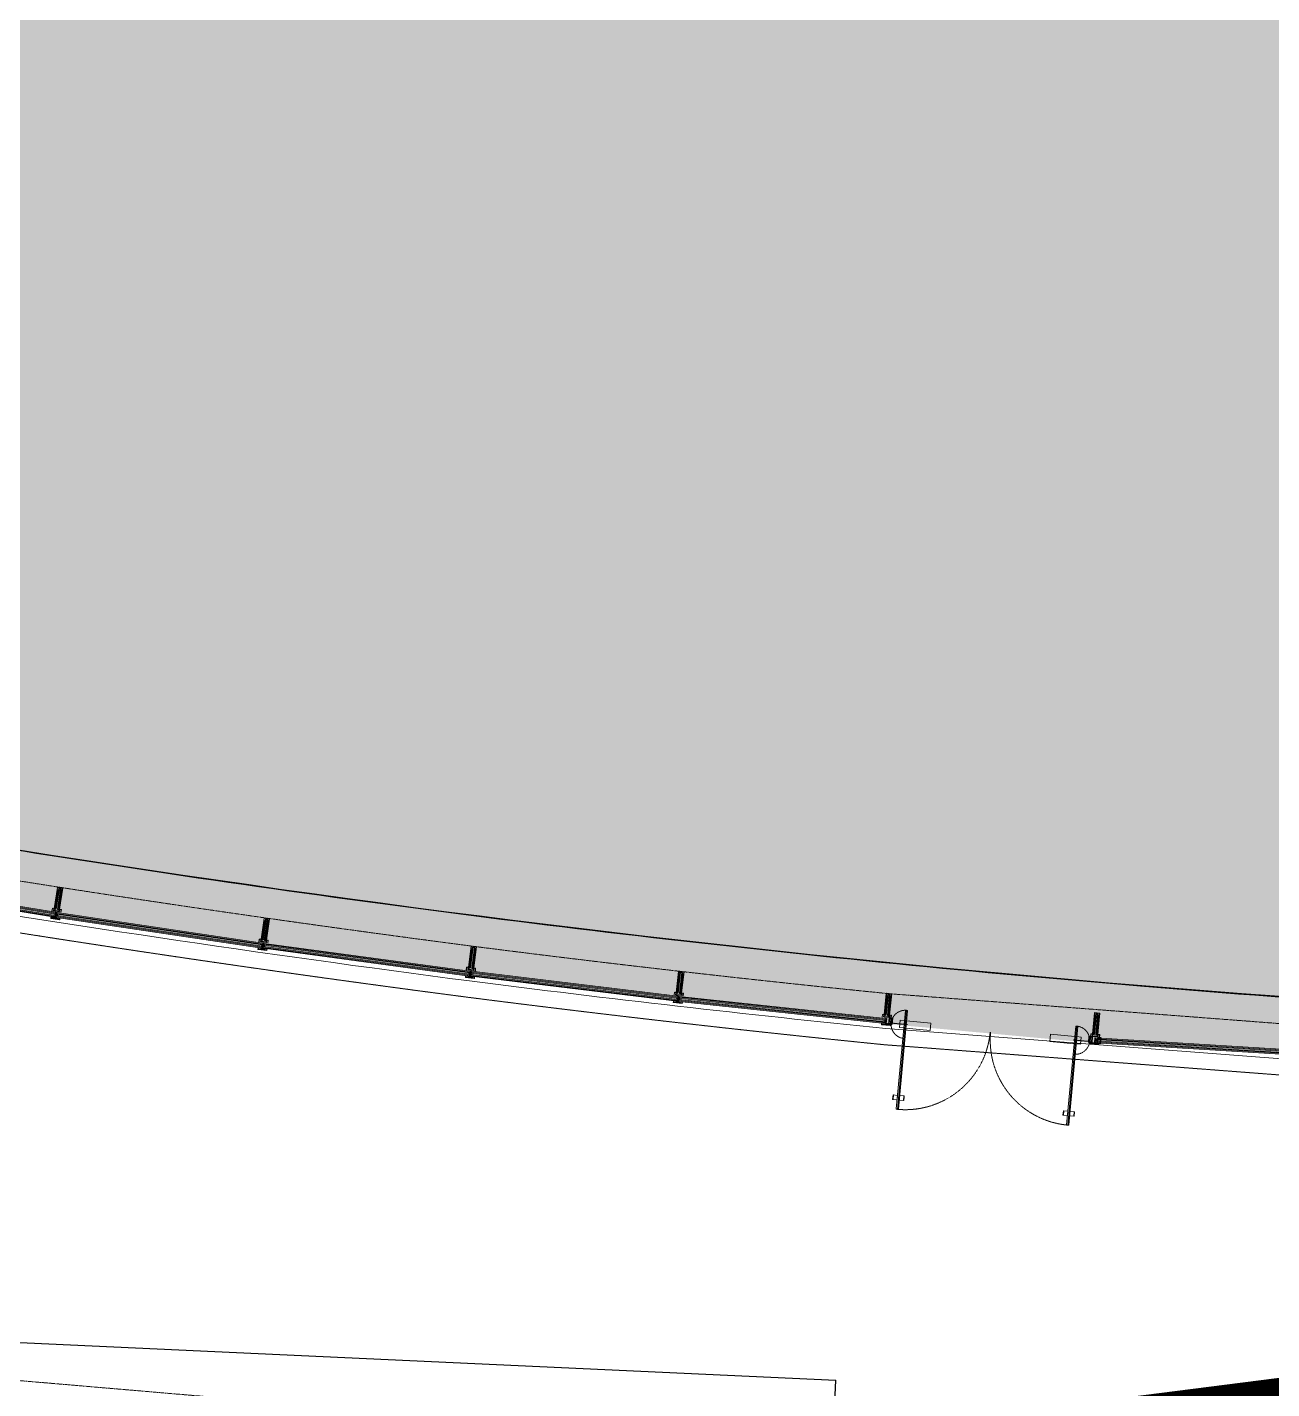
# Model space of a CAD drawing. Header units: millimetres. Extents: x 306 to 836129804, y -168137 to 818603917.
# Drawn here: x 834538079 to 834551752, y 817940053 to 817955011 of the extents above; entities that cross this region are included whole.
import ezdxf

# ---------------------------------------------------------------- set-up
doc = ezdxf.new("R2010")
doc.units = ezdxf.units.MM
doc.header["$LTSCALE"] = 3
for name, pattern in [('B0701', [2.34375, 1.5625, -0.78125]), ('B0703', [4.6875, 3.125, -1.5625]), ('DASHED', [0.75, 0.5, -0.25])]:
    doc.linetypes.add(name, pattern=pattern)
doc.layers.get('Defpoints').update_dxf_attribs({"color": 32})
for name, color, linetype in [('_base', 251, 'Continuous'), ('_LTC', 251, 'Continuous'), ('_PARCEL BOUNDARY', 10, 'DASHED')]:
    doc.layers.add(name, color=color, linetype=linetype)
for name, color, linetype, lineweight in [('Hatch (LTC&CB)', 252, 'Continuous', 35), ('UAJ-08META', 251, 'Continuous', 9), ('UAJ-21EXWA', 251, 'Continuous', 35), ('UAJ-21EXWA-a', 251, 'Continuous', 9), ('UAJ-21EXWA-c', 251, 'Continuous', 9), ('UAJ-22INWA-a', 251, 'Continuous', 13), ('UAJ-23FLOR-h', 251, 'Continuous', 9), ('UAJ-23FLOR-y', 251, 'B0701', 9), ('UAJ-23FLOR-z', 251, 'B0703', 9), ('UAJ-31EXFR-c', 251, 'Continuous', 9), ('UAJ-31EXFR-d', 251, 'Continuous', 5), ('UAJ-31EXFR-t', 251, 'Continuous', 5), ('UAJ-31EXFR-y', 251, 'B0701', 9), ('UAJ-32INFR-c', 251, 'Continuous', 9), ('UAJ-32INFR-h', 251, 'Continuous', 9)]:
    doc.layers.add(name, color=color, linetype=linetype, lineweight=lineweight)

# ---------------------------------------------------------------- blocks, each defined once
blk = doc.blocks.new('3A35X-MAGP-P-LD-00-0')
at = {"layer": '_base'}
for points in [[(834534896.532352, 817940704.1259929), (834537598.0624766, 817940579.4103202), (834546962.1070088, 817940147.1208175)], [(834546932.1317956, 817939497.8123498), (834546962.1070088, 817940147.1208175)]]:
    blk.add_lwpolyline(points, dxfattribs=at)
blk = doc.blocks.new('21_UNS-EXWA-Facade EWS6-Steel Fin-Plan')
at = {"layer": 'Defpoints'}
blk.add_lwpolyline([(-47.99999983112017, -0.0005106925964355469), (47.99999974986775, -0.0005109310150217539)], dxfattribs=at)
at = {"layer": 'UAJ-21EXWA'}
blk.add_lwpolyline([(-10.00000107288361, 89.99949014186859), (-10.00000107288361, 89.99949014186859), (-10.00000250339508, 319.9994889497757), (9.999998807907104, 319.999489068985), (10.00000023841858, 89.99949049949646), (29.99999964237213, 89.99949049949646), (29.99999940395355, 69.9994889497757), (-30.00000035762787, 69.9994888305664), (-30.00000035762787, 89.99949038028717), (-10.00000107288361, 89.99949038028717)], dxfattribs=at)
at = {"layer": 'UAJ-21EXWA-a'}
for points in [[(-2.980232238769531e-06, 329.9994892477989), (-27.9995378162373, 329.9994892477989, 0.4141455223834754), (-30.00000243352001, 327.9994893017662), (-30.00000298023224, 94.99949049949646), (-47.98244392871857, 94.99949049949645, 0.4142135623730909), (-49.98244403293543, 92.99949039527958), (-49.98244392871866, 64.99948894872907), (-47.98244392871866, 64.99948894872907), (-47.98244392871865, 92.99949049949643), (-28.00000298492505, 92.99949049949646), (-28.00000243352001, 327.9994893017662), (-2.753734895116705e-06, 327.9994919064891)], [(-7.152557373046875e-07, 329.9994892477989), (27.99953412074932, 329.9994892477989, -0.4141455223834754), (29.99999873803203, 327.9994893017662), (29.99999928474426, 94.99949049949646), (47.98244023323059, 94.99949049949645, -0.4142135623730909), (49.98244033744746, 92.99949039527958), (49.98244023323068, 64.99948894872907), (47.98244023323068, 64.99948894872907), (47.98244023323068, 92.99949049949643), (27.99999928943707, 92.99949049949646), (27.99999873803203, 327.9994893017662), (-9.417530809575139e-07, 327.9994919064891)], [(47.99999976158142, -5.000510573387146), (47.99999988079071, -18.00051069259644), (47.99999988079071, -18.00051081180573), (-48, -18.00051069259644), (-48, -18.00051069259644), (-48, -5.000510931015015), (-50, -5.000510931015015), (-49.99999988079071, -18.00051081180573, 0.4142135625800797), (-47.99999988079071, -20.00051069259644), (47.99999988079071, -20.00051093101501, 0.4142135618518722), (49.99999976158142, -18.00051069259644), (49.99999988079071, -5.000510811805725), (47.99999964237213, -5.000510692596436)]]:
    blk.add_lwpolyline(points, format="xyb", dxfattribs=at)
at = {"layer": 'UAJ-21EXWA-c'}
for points in [[(-23.00000249218012, 302.9994888305664), (-23.00000408958469, 101.9994906028112), (-10.00000381469727, 101.9994904994965), (-10.00000369548798, 302.9994888305664)], [(22.99999879669214, 302.9994888305664), (23.00000039409671, 101.9994906028112), (10.00000011920929, 101.9994904994965), (10, 302.9994888305664)], [(1.5, 55.0191136598587), (1.5, 1.192092895507812e-07), (-1.49999988079071, -1.192092895507812e-07), (-1.616378426551819, 54.97702765464783)]]:
    blk.add_lwpolyline(points, close=True, dxfattribs=at)
for points in [[(-47.99999976158142, -5.000510931015015), (-47.99999964237213, -18.00051093101501), (-32.99999976158142, -18.00051057338715), (-22.99999964237213, -13.00051057338715), (0, -13.00051081180573), (22.99999964237213, -13.00051057338715), (32.99999976158142, -18.00051057338715), (47.99999988079071, -18.00051069259644), (47.99999964237213, -5.000510692596436)], [(-45.99999952316284, -5.000510931015015), (-47.99999976158142, -5.000510931015015)], [(-45.99999952316284, -5.000510931015015), (-45.99999964237213, -16.00051069259644), (-33.47213578224182, -16.00051057338715), (-23.47213542461395, -11.00051057338715), (1.192092895507812e-07, -11.00051081180573), (23.47213542461395, -11.00051045417786), (33.47213590145111, -16.00051033496857), (45.99999976158142, -16.00051069259644), (45.99999976158142, -5.000510811805725)], [(45.99999964237213, -5.000510692596436), (47.99999952316284, -5.000510573387146)]]:
    blk.add_lwpolyline(points, dxfattribs=at)
blk = doc.blocks.new('EWS2 - 2 Steel Fin Glass')
at = {"layer": 'UAJ-21EXWA-a'}
blk.add_lwpolyline([(678.8535124063492, -152.6484401226044), (676.4192818403244, -154.0763473510742), (663.6700299978256, -203.4564032554626), (665.1043062210083, -205.9014909267426), (2871.123752355576, -785.9497318267822), (2873.553643345833, -784.5207090377808), (2886.763664364815, -735.2617775201797), (2885.347456455231, -732.8214446306229)], close=True, dxfattribs=at)
at = {"layer": 'UAJ-21EXWA-c'}
for points in [[(2875.600957512856, -776.7870554924011), (665.7130051851273, -195.7216341495514)], [(2877.94978582859, -767.0647460222244), (668.2559567689896, -186.0503678321838)], [(671.833355307579, -171.4823825359344), (2882.101194500923, -752.6476908922195)], [(674.3763068914413, -161.8111159801483), (2884.691452145576, -742.9888628721237)]]:
    blk.add_lwpolyline(points, dxfattribs=at)
for points in [[(681.5908010005951, -174.0479942560196), (671.9194390773773, -171.5050172805786), (668.1698733568192, -186.0277328491211), (677.8412356376648, -188.5707098245621)], [(2872.437310814857, -750.1066787242889), (2882.108673214912, -752.6496555805206), (2878.229992747307, -767.1384217739105), (2868.558630228043, -764.5954446792603)]]:
    blk.add_lwpolyline(points, close=True, dxfattribs=at)
blk = doc.blocks.new('*U1802')
at = {"layer": 'UAJ-32INFR-c'}
blk.add_hatch(color=256, dxfattribs=at).paths.add_polyline_path([(0, 0), (-4.440892098500626e-16, -4.999999999999996), (50.00000023597241, -4.999999999999995), (50.00000023597241, 1.332267629550188e-15)])
at = {"layer": 'UAJ-32INFR-h'}
h = blk.add_hatch(dxfattribs=at)
h.set_pattern_fill('STEEL', color=256, angle=90, style=0)
h.set_pattern_definition([(135, (0, 0), (-2.245064030267288, -2.245064030267288), []), (135, (-1.5875, 9.720633968232115e-17), (-2.245064030267288, -2.245064030267288), [])])
h.paths.add_polyline_path([(0, 0), (-4.440892098500626e-16, -4.999999999999996), (50.00000023597241, -4.999999999999995), (50.00000023597241, 1.332267629550188e-15)])
at = {"layer": 'UAJ-22INWA-a', "lineweight": -2}
blk.add_lwpolyline([(0, 0), (-4.440892098500626e-16, -4.999999999999996), (50.00000023597241, -4.999999999999995), (50.00000023597241, 1.332267629550188e-15)], close=True, dxfattribs=at)
blk = doc.blocks.new('31_UNS_Door-EWS6-Plan')
at = {"layer": 'UAJ-21EXWA-a'}
for points in [[(-2186.293514966965, -31.78686332702637), (-2188.293465852737, -31.77283072471619), (-2187.802337884903, 38.21151089668274), (-2185.802386403084, 38.21141350269318)], [(13.77814710140228, -31.99133062362671), (15.77809917926788, -31.97749280929565), (15.2937844991684, 38.00689625740051), (13.29383301734924, 38.00699365139008)]]:
    blk.add_lwpolyline(points, close=True, dxfattribs=at)
at = {"layer": 'UAJ-31EXFR-c'}
for points in [[(-2037.67098736763, -801.7985633611679), (-2087.670987248421, -801.7961446046829), (-2087.673406004906, -851.7961448431015), (-2037.673406243324, -851.7985634803772)], [(-2013.670988440514, -801.7997314929962), (-1963.670988440514, -801.8021804094315), (-1963.67343723774, -851.8021807670593), (-2013.67343711853, -851.7997318506241)], [(-158.409095287323, -801.8900389671326), (-208.4090951681137, -801.8876203298569), (-208.4115139245987, -851.8876206874847), (-158.4115141630173, -851.8900393247604)], [(-134.4090963602066, -801.8912072181702), (-84.4090963602066, -801.8936561346054), (-84.41154515743256, -851.8936564922333), (-134.4115450382233, -851.891207575798)]]:
    blk.add_lwpolyline(points, close=True, dxfattribs=at)
at = {"layer": 'UAJ-31EXFR-d'}
for p, q in [((-2025.678438663483, -955.0526121854782), (-2025.625600457191, 137.1582996845245)), ((-146.4165645837784, -955.1440879106522), (-146.3630731105804, 137.0668239593506))]:
    blk.add_line(p, q, dxfattribs=at)
for points in [[(-2037.625757694244, 133.9054183959961), (-2037.67828130722, -951.7985633611679), (-2034.647188663483, -955.0521757602692), (-2016.709688782692, -955.0530488491058), (-2013.67828130722, -951.7997337579727), (-2013.625757813454, 133.9042521715164), (-2016.656848430634, 137.1578624248505), (-2034.594348311424, 137.1587355136871)], [(-134.3632324934006, 133.8127743005753), (-134.4164052009583, -951.8912072181702), (-137.4478145837784, -955.1445244550705), (-155.3853144645691, -955.1436512470245), (-158.416405081749, -951.8900409936905), (-158.3632324934006, 133.8139446973801), (-155.3318250179291, 137.0672597885132), (-137.3943250179291, 137.0663865804672)]]:
    blk.add_lwpolyline(points, close=True, dxfattribs=at)
at = {"layer": 'UAJ-31EXFR-t'}
for points in [[(-2085.631887674332, 22.04133415222168), (-2037.631169557571, 22.04133427143097)], [(-2037.635039687157, -57.95866560935974), (-2085.631887674332, -57.95866572856903), (-2085.631887674332, 22.04133415222168)], [(-2013.631169319153, 22.04133439064026), (-1745.631887674332, 22.04133427143097), (-1745.631887674332, -57.95866572856903), (-2013.635039567947, -57.95866572856903)], [(-158.3687109947205, 21.95102679729462), (-426.367991566658, 21.97711730003357), (-426.3757796287537, -58.02288234233856), (-158.3726290464401, -58.04897320270538)], [(-134.3726290464401, -58.05130970478058), (-86.37578129768372, -58.05598223209381), (-86.36799323558807, 21.94401729106903)], [(-86.36799323558807, 21.94401729106903), (-134.3687109947205, 21.94869029521942)]]:
    blk.add_lwpolyline(points, dxfattribs=at)
at = {"layer": 'UAJ-31EXFR-y'}
for p, q in [((-2025.631887555122, -42.95866572856903), (-2025.631887674332, 7.041334390640259)), ((-146.3743207454681, -43.0501412153244), (-146.3694531917572, 6.949858546257019)), ((-2000.631887555122, -17.95866572856903), (-2186.196492314339, -17.95866549015045)), ((-171.3718868494034, -18.04770743846893), (-0.001487493515014648, -18.06439101696014))]:
    blk.add_line(p, q, dxfattribs=at)
for centre in [(-2025.633104562759, -17.95866572856903), (-146.3706699609756, -18.05014157295227)]:
    blk.add_circle(centre, 12, dxfattribs=at)
at = {"layer": 'UAJ-31EXFR-y', "ltscale": 0.2}
for centre, radius, start, end in [((-2025.63310277462, -17.92139554023743), 155.0796947459439, 89.99721328282085, 269.9972132828208), ((-146.3706681728363, -18.01287138462067), 155.0796947459439, 269.9972132828208, 89.99721328282085), ((-2025.631887555122, -17.95866572856903), 937.0939476330266, 269.9971381507401, 359.9938387877089), ((-146.3718869686127, -18.0501412153244), 937.0939476330266, 180.000568219887, 269.9972884149016)]:
    blk.add_arc(centre, radius, start, end, dxfattribs=at)
at = {"layer": 'UAJ-08META', "xscale": -1, "rotation": 269.9972283056806}
for p in [(-2082.673405647278, -851.79638671875), (-203.4115135669708, -851.8878623247147)]:
    blk.add_blockref('*U1802', p, dxfattribs=at)
at = {"layer": 'UAJ-08META', "rotation": 89.99719379047905}
for p in [(-1968.673437714577, -851.8019357919693), (-89.41154551506042, -851.893411397934)]:
    blk.add_blockref('*U1802', p, dxfattribs=at)
blk = doc.blocks.new('FAC-00-0')
at = {"layer": '_LTC', "flags": 128}
for points in [[(834530422.4208595, 817947352.3399472, 0.01410185212522722), (834539624.8666433, 817945716.7847276, 0.01623127547389755), (834550310.882885, 817944479.9320782, 0.01922887565899738), (834561798.1739266, 817943948.3942754, 0.02577229268232034), (834573872.0371237, 817944534.0055832, 0.01068663956181717), (834578058.5043359, 817945036.7590958, 0.2924682808154892), (834581273.9221169, 817948108.9352949, 0.02753840026918381), (834582183.9191729, 817955229.0975394, 0.009061255712531998), (834582316.8587844, 817957655.4032435, 0.02401355522094559), (834582250.9934157, 817963859.5909524), (834582098.4680808, 817966175.9364115)], [(834530422.4208595, 817947352.3399472, 0.01410185212522722), (834539624.8666433, 817945716.7847276, 0.01623127547389755), (834550310.882885, 817944479.9320782, 0.01922887565899738), (834561798.1739266, 817943948.3942754, 0.02577229268232034), (834573872.0371237, 817944534.0055832, 0.01068663956181717), (834578058.5043359, 817945036.7590958, 0.2924682808154892), (834581273.9221169, 817948108.9352949, 0.02753840026918381), (834582183.9191729, 817955229.0975394, 0.009061255712531998), (834582316.8587844, 817957655.4032435, 0.02401355522094559), (834582250.9934157, 817963859.5909524), (834582098.4680808, 817966175.9364115)], [(834582114.7845112, 817966134.9102137), (834582289.2085083, 817963221.2219965, -0.05557924193678301), (834581330.3178363, 817948392.6558827, -0.3325201049569982), (834577756.7216059, 817944989.280751, -0.05087079921127214), (834553608.1300159, 817944239.4719547, -0.03533074298749107), (834530423.5422417, 817947352.1078049)], [(834582114.7845112, 817966134.9102137), (834582289.2085083, 817963221.2219965, -0.05557924193678301), (834581330.3178363, 817948392.6558827, -0.3325201049569982), (834577756.7216059, 817944989.280751, -0.05087079921127214), (834553608.1300159, 817944239.4719547, -0.03533074298749107), (834530423.5422417, 817947352.1078049)]]:
    blk.add_lwpolyline(points, format="xyb", dxfattribs=at)
at = {"layer": '_LTC'}
for points in [[(834547577.9729826, 817944056.4009322), (834547544.3839642, 817944059.9128692), (834547551.2189393, 817944128.1429843), (834547584.6470054, 817944125.0109819)], [(834547573.4840624, 817944061.8975319), (834547549.85529, 817944064.3680645), (834547555.6988465, 817944122.7013464), (834547579.184685, 817944120.500869)], [(834549774.3722076, 817943853.2546047), (834549740.7579763, 817943856.5163981), (834549747.0848364, 817943924.7955037), (834549780.5352917, 817943921.9124367)], [(834549769.8424935, 817943858.7176352), (834549746.1959846, 817943861.0122), (834549751.6051288, 817943919.3873667), (834549775.1066974, 817943917.3617857)], [(834549867.8494687, 817943842.1635113), (834549834.2160147, 817943845.2207361), (834549840.1273499, 817943913.5370709), (834549873.5947267, 817943910.8575686)], [(834549863.2866015, 817943847.598882), (834549839.6265702, 817943849.7495396), (834549844.6804614, 817943908.1565349), (834549868.1939188, 817943906.2739744)]]:
    blk.add_lwpolyline(points, close=True, dxfattribs=at)
for name, p, rotation in [('EWS2 - 2 Steel Fin Glass', (834535447.5375626, 817945741.4473248), 5.47836721836965), ('21_UNS-EXWA-Facade EWS6-Steel Fin-Plan', (834538389.9632785, 817945231.6996384), 351.1388673015118), ('EWS2 - 2 Steel Fin Glass', (834537715.754639, 817945362.384694), 6.262734586656754), ('21_UNS-EXWA-Facade EWS6-Steel Fin-Plan', (834540664.8827596, 817944892.9647051), 351.9232221819106), ('EWS2 - 2 Steel Fin Glass', (834539988.9463171, 817945014.3970151), 7.048029233270588), ('21_UNS-EXWA-Facade EWS6-Steel Fin-Plan', (834542944.2310632, 817944585.440217), 352.7094824590031), ('EWS2 - 2 Steel Fin Glass', (834542266.6898428, 817944697.5729822), 7.835350670681556), ('21_UNS-EXWA-Facade EWS6-Steel Fin-Plan', (834545227.5898887, 817944309.2655026), 353.4979297868074), ('EWS2 - 2 Steel Fin Glass', (834544548.5676379, 817944412.0499263), 8.625002434390758), ('21_UNS-EXWA-Facade EWS6-Steel Fin-Plan', (834547514.3978603, 817944066.6877602), 354.3087116519422), ('EWS2 - 2 Steel Fin Glass', (834549121.5241969, 817943926.2571142), 11.21770008984137), ('31_UNS_Door-EWS6-Plan', (834549743.5699141, 817943886.8626677), 354.7107091044381), ('21_UNS-EXWA-Facade EWS6-Steel Fin-Plan', (834549804.5846517, 817943854.450958), 355.1024429178237)]:
    blk.add_blockref(name, p, dxfattribs=dict(at, rotation=rotation))
blk = doc.blocks.new('PB1')
at = {"layer": '_PARCEL BOUNDARY', "ltscale": 5, "const_width": 382.5}
blk.add_lwpolyline([(834825297.0000008, 817359878.0994015), (834547391.0000008, 817324442.0994015), (834507889.0000008, 817309232.0994015)], dxfattribs=at)

msp = doc.modelspace()

# ---------------------------------------------------------------- hatches: boundary and pattern name
at = {"layer": 'Hatch (LTC&CB)', "ltscale": 0.5}
h = msp.add_hatch(color=256, dxfattribs=at)
h.dxf.hatch_style = 1
h.paths.add_polyline_path([(834513554.2875786, 817967164.184733), (834513136.0010567, 817973147.5986885), (834516444.2460145, 817973378.8703827), (834516862.5325388, 817967395.4564129)])
edge = h.paths.add_edge_path()
edge.add_line((834574531.2963331, 818045981.8457801), (834554099.929931, 818044553.5366205))
edge.add_line((834554099.929931, 818044553.5366205), (834551123.8228455, 818044183.8080285))
edge.add_line((834551123.8228455, 818044183.8080285), (834548209.0206542, 818043477.5243225))
edge.add_line((834548209.0206542, 818043477.5243225), (834545391.3720644, 818042450.0201086))
edge.add_line((834545391.3720644, 818042450.0201086), (834542706.1556592, 818041114.1603316))
edge.add_line((834542706.1556592, 818041114.1603316), (834540186.9918953, 818039486.6707257))
edge.add_line((834540186.9918953, 818039486.6707257), (834537891.0747983, 818037557.0067935))
edge.add_line((834537891.0747983, 818037557.0067935), (834535879.1420094, 818035334.0248597))
edge.add_line((834535879.1420094, 818035334.0248597), (834535855.3944789, 818035294.2675608))
edge.add_line((834535855.3944789, 818035294.2675608), (834532032.6782387, 818042572.4388088))
edge.add_line((834532032.6782387, 818042572.4388088), (834531164.0984614, 818043800.1153567))
edge.add_line((834531164.0984614, 818043800.1153567), (834530021.2562451, 818044771.3886445))
edge.add_line((834530021.2562451, 818044771.3886445), (834528673.237675, 818045435.2700317))
edge.add_line((834528673.237675, 818045435.2700317), (834527205.3850749, 818045748.6568446))
edge.add_line((834527205.3850749, 818045748.6568446), (834506196.3506466, 818045615.4155988))
edge.add_arc((834506271.1753964, 818044617.8358235), 1000.382002588579, 94.28951124117238, 184.8385578105567)
edge.add_line((834505274.3584335, 818044533.4551773), (834507175.0349003, 818017345.0717123))
edge.add_arc((834508006.2233039, 818017538.0693862), 853.3008053756253, 193.0721449834389, 241.7750472788793)
edge.add_line((834507602.6678852, 818016786.2281208), (834508069.1239861, 818016499.3412285))
edge.add_line((834508069.1239861, 818016499.3412285), (834506033.0790353, 818013635.890324))
edge.add_arc((834507255.7232584, 818012765.1948972), 1500.989481160123, 144.5437625065404, 184.7118367485428)
edge.add_line((834505759.8064644, 818012641.8970132), (834510574.8280377, 817943764.9910301))
edge.add_arc((834512461.4285563, 817944222.0794972), 1941.182985577997, 193.6192718619657, 275.7769527828718)
edge.add_line((834512656.820462, 817942290.75524), (834514135.0129817, 817942432.7829566))
edge.add_line((834514135.0129817, 817942432.7829566), (834515639.5898061, 817942609.6817144))
edge.add_line((834515639.5898061, 817942609.6817144), (834517125.2230971, 817942816.5733008))
edge.add_line((834517125.2230971, 817942816.5733008), (834518606.1282966, 817943054.9641434))
edge.add_line((834518606.1282966, 817943054.9641434), (834520081.6376159, 817943324.7467438))
edge.add_line((834520081.6376159, 817943324.7467438), (834521550.6787682, 817943623.4372313))
edge.add_line((834521550.6787682, 817943623.4372313), (834523003.1909853, 817943997.2323029))
edge.add_line((834523003.1909853, 817943997.2323029), (834524434.6779621, 817944444.8476892))
edge.add_line((834524434.6779621, 817944444.8476892), (834525841.3906198, 817944965.1110799))
edge.add_line((834525841.3906198, 817944965.1110799), (834527219.6447655, 817945556.6599009))
edge.add_line((834527219.6447655, 817945556.6599009), (834528566.4663409, 817946218.3362625))
edge.add_line((834528566.4663409, 817946218.3362625), (834529949.1975069, 817946963.0067956))
edge.add_line((834529949.1975069, 817946963.0067956), (834530025.4386841, 817945888.6557508))
edge.add_line((834530025.4386841, 817945888.6557508), (834530524.2280539, 817945923.5249519))
edge.add_line((834530524.2280539, 817945923.5249519), (834531068.3343124, 817946109.8721913))
edge.add_line((834531068.3343124, 817946109.8721913), (834531037.8571603, 817946545.8476382))
edge.add_line((834531037.8571603, 817946545.8476382), (834533865.2576491, 817946000.0480125))
edge.add_line((834533865.2576491, 817946000.0480125), (834536130.1011477, 817945599.4485525))
edge.add_line((834536130.1011477, 817945599.4485525), (834538400.1908902, 817945229.7315427))
edge.add_line((834538400.1908902, 817945229.7315427), (834540675.1291097, 817944891.1253359))
edge.add_line((834540675.1291097, 817944891.1253359), (834542954.494443, 817944583.7301323))
edge.add_line((834542954.494443, 817944583.7301323), (834545237.8685557, 817944307.6853015))
edge.add_line((834545237.8685557, 817944307.6853015), (834547578.8128494, 817944055.8657025))
edge.add_line((834547578.8128494, 817944055.8657025), (834549775.2120743, 817943852.7193749))
edge.add_line((834549775.2120743, 817943852.7193749), (834552166.6682281, 817943704.7044293))
edge.add_line((834552166.6682281, 817943704.7044293), (834554408.0140736, 817943602.5051898))
edge.add_line((834554408.0140736, 817943602.5051898), (834556706.8720335, 817943525.9335827))
edge.add_line((834556706.8720335, 817943525.9335827), (834559062.7525511, 817943492.2506982))
edge.add_line((834559062.7525511, 817943492.2506982), (834561264.7959542, 817943499.6060555))
edge.add_line((834561264.7959542, 817943499.6060555), (834563662.805802, 817943545.8192695))
edge.add_line((834563662.805802, 817943545.8192695), (834565905.0821311, 817943629.5407001))
edge.add_line((834565905.0821311, 817943629.5407001), (834568202.2235788, 817943747.6000468))
edge.add_line((834568202.2235788, 817943747.6000468), (834570497.1715583, 817943902.4870338))
edge.add_line((834570497.1715583, 817943902.4870338), (834572789.3424196, 817944094.1622797))
edge.add_line((834572789.3424196, 817944094.1622797), (834575076.8880951, 817944322.4462694))
edge.add_line((834575076.8880951, 817944322.4462694), (834577358.8485965, 817944599.7346953))
edge.add_arc((834577188.4102644, 817949142.5459951), 4546.007449470469, 272.1486296327768, 348.0754999770829)
edge.add_line((834581636.318153, 817948203.238194), (834581931.6191186, 817949988.7878709))
edge.add_line((834581931.6191186, 817949988.7878709), (834582222.8927813, 817952167.7077127))
edge.add_line((834582222.8927813, 817952167.7077127), (834582444.6448697, 817954354.4007571))
edge.add_line((834582444.6448697, 817954354.4007571), (834582596.7161981, 817956553.5893033))
edge.add_line((834582596.7161981, 817956553.5893033), (834582678.7199463, 817958758.7008262))
edge.add_line((834582678.7199463, 817958758.7008262), (834582689.6004196, 817961000.6853927))
edge.add_line((834582689.6004196, 817961000.6853927), (834582627.8349453, 817963239.9127623))
edge.add_line((834582627.8349453, 817963239.9127623), (834582495.0484269, 817965475.7417142))
edge.add_line((834582495.0484269, 817965475.7417142), (834582352.0371794, 817967521.4644701))
edge.add_line((834582352.0371794, 817967521.4644701), (834582377.3017465, 817967501.2573416))
edge.add_line((834582377.3017465, 817967501.2573416), (834583280.4098197, 817967592.3724535))
edge.add_line((834583280.4098197, 817967592.3724535), (834582885.6743841, 817972682.2829502))
edge.add_line((834582885.6743841, 817972682.2829502), (834582550.7585597, 817977040.087476))
edge.add_line((834582550.7585597, 817977040.087476), (834582280.7159691, 817980552.6941899))
edge.add_line((834582280.7159691, 817980552.6941899), (834582016.0826895, 817983880.3056784))
edge.add_line((834582016.0826895, 817983880.3056784), (834581737.2924131, 817986867.2783637))
edge.add_line((834581737.2924131, 817986867.2783637), (834581397.7587786, 817990004.3583491))
edge.add_line((834581397.7587786, 817990004.3583491), (834578831.2786306, 818011297.8700217))
edge.add_line((834578831.2786306, 818011297.8700217), (834578649.3672444, 818012963.5483121))
edge.add_line((834578649.3672444, 818012963.5483121), (834576771.549405, 818039832.1183864))
edge.add_line((834576771.549405, 818039832.1183864), (834576279.8499508, 818039797.7448243))
edge.add_line((834576279.8499508, 818039797.7448243), (834575932.169804, 818044771.1641917))
edge.add_arc((834574629.9863018, 818044680.2268811), 1305.354920261004, 3.994735601767179, 94.33592376376863)

# ---------------------------------------------------------------- next in the draw order: block references
msp.add_blockref('FAC-00-0', (0, 0))

# ---------------------------------------------------------------- next in the draw order: linework, layer by layer
at = {"layer": 'UAJ-23FLOR-h'}
msp.add_lwpolyline([(834508925.5679653, 817967342.8933678), (834508875.6896961, 817967339.4064943), (834510504.1815333, 817944044.5104392, 0.4185655283957806), (834512614.2652586, 817942237.4774878, 0.0001367065279691396), (834512652.7686546, 817942240.7544242, 0.02656229978891774), (834520086.1719301, 817943275.3125081, 0.095221437864067), (834530437.921422, 817947229.5761575), (834530522.3280842, 817946022.1740848), (834531120.8595884, 817946064.0160258), (834531091.6661608, 817946481.615822), (834531576.1643186, 817946385.4878789), (834533845.4824445, 817945950.2531905), (834536110.908117, 817945549.385204, 0.009137532835528081), (834542937.3419769, 817944532.9973651, 0.006894685892053272), (834547511.44189, 817944011.7379255), (834552100.3207576, 817943660.6500465, 0.01387654466456084), (834558998.9531696, 817943444.3155847), (834561300.0331705, 817943451.2093077), (834565895.6242616, 817943576.8055544, 0.01203515649984213), (834572785.262378, 817944041.3314744, 0.01084350625896052)], format="xyb", dxfattribs=at)
at = {"layer": 'UAJ-23FLOR-y'}
msp.add_lwpolyline([(834530279.0447919, 817946921.1311475), (834530355.3190601, 817945830.0595723), (834531312.9741008, 817945897.0070019), (834531287.6524937, 817946259.2220222), (834531541.6965144, 817946208.8178488), (834533812.8466303, 817945773.2318013), (834536080.346909, 817945371.9967123, 0.009138633095830774), (834542914.1079357, 817944354.5027345, 0.006898413932442784), (834547495.6182337, 817943832.4225187), (834552088.1376898, 817943481.0561041, 0.01388085613271621), (834558998.8992398, 817943264.3146154), (834561302.7619603, 817943271.216675), (834565901.9745085, 817943396.9118952, 0.01203734158882196), (834572801.5117698, 817943862.0661101, 0.01084237862877652), (834577373.7623947, 817944368.0265188), (834577400.9447978, 817944371.5893425, 0.0009000045931880314), (834577827.8514347, 817944427.7769829, 0.3206537116309166), (834581851.3647549, 817948104.6509659, 0.058802477723385), (834582821.3926246, 817963328.3338414), (834583782.5293856, 817963395.5246702), (834584029.5575163, 817956981.7080035)], format="xyb", dxfattribs=at)
at = {"layer": 'UAJ-23FLOR-z', "linetype": 'B0703'}
for points in [[(834577312.1713841, 817944927.6813259), (834577312.1713841, 817944927.6813258, -0.01087500159930367), (834572750.5549413, 817944422.6493795, -0.01203013036881168), (834565882.1129906, 817943959.473469), (834561294.2285081, 817943834.0868106), (834558999.069472, 817943827.2110025, -0.01386704806388586), (834552126.2326063, 817944042.6809658), (834547545.1054356, 817944393.1745611, -0.006887184693778698), (834542986.4457997, 817944912.7292144, -0.009134673664157635), (834536175.9162343, 817945926.7237711), (834533914.904977, 817946326.8111364), (834531649.483644, 817946761.2977711), (834530107.536109, 817947067.2311597)], [(834511133.4842203, 817939307.5076089), (834531947.0321665, 817940761.2280079, -0.1471700971321482), (834534779.147447, 817940157.2618458), (834536083.2019266, 817940248.4252068, -0.03880440175036893), (834536819.2049661, 817940242.7021027), (834546521.9276814, 817939413.6405611)]]:
    msp.add_lwpolyline(points, format="xyb", dxfattribs=at)

# ---------------------------------------------------------------- next in the draw order: block references
at = {"ltscale": 0.5}
msp.add_blockref('3A35X-MAGP-P-LD-00-0', (0, 0), dxfattribs=at)
msp.add_blockref('PB1', (-0.5600396394729614, 614971.3320208788))

doc.saveas('drawing.dxf')
